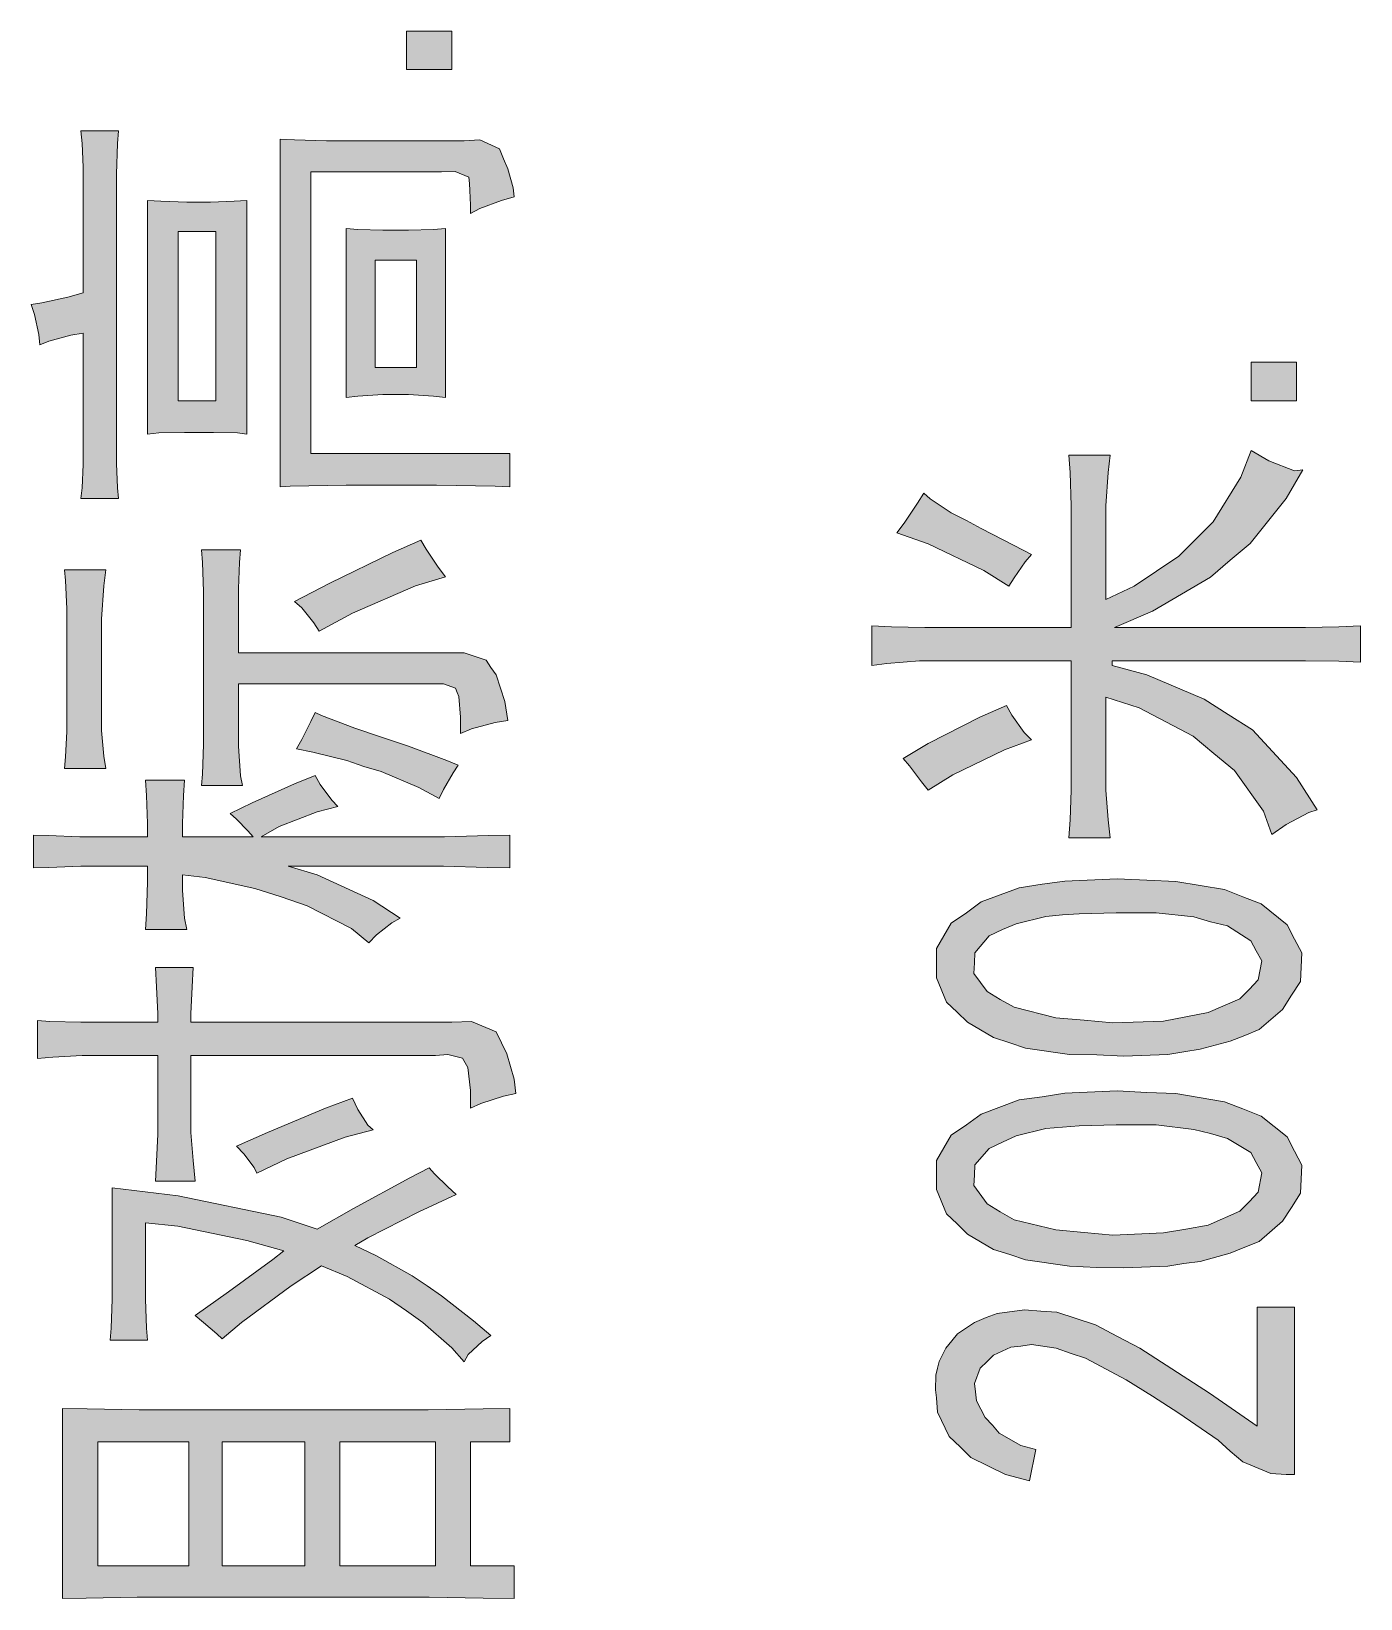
# Model space of a CAD drawing. Header units: millimetres. Extents: x 388 to 64525, y 87 to 607.
# Drawn here: x 64445.75 to 64454.76, y 549.15 to 559.78 of the extents above; entities that cross this region are included whole.
import ezdxf

# ---------------------------------------------------------------- set-up
doc = ezdxf.new("R2010")
doc.units = ezdxf.units.MM

msp = doc.modelspace()

# ---------------------------------------------------------------- hatches: boundary and pattern name
h = msp.add_hatch(color=0)
h.dxf.hatch_style = 2
h.paths.add_polyline_path([(64448.599, 559.782), (64448.599, 559.524), (64448.291, 559.524), (64448.291, 559.782)])
h = msp.add_hatch(color=0)
h.dxf.hatch_style = 2
h.paths.add_polyline_path([(64446.084, 556.614), (64446.091, 556.686), (64446.098, 556.844), (64446.098, 556.93), (64446.098, 557.736), (64446.016, 557.721), (64445.866, 557.682), (64445.805, 557.657), (64445.797, 557.725), (64445.769, 557.861), (64445.747, 557.929), (64445.819, 557.94), (64445.995, 557.979), (64446.098, 558.008), (64446.098, 558.782), (64446.098, 558.861), (64446.091, 559.022), (64446.084, 559.108), (64446.339, 559.108), (64446.331, 559.022), (64446.324, 558.814), (64446.324, 558.692), (64446.324, 556.94), (64446.324, 556.851), (64446.331, 556.686), (64446.339, 556.614)])
h = msp.add_hatch(color=0)
h.dxf.hatch_style = 2
h.paths.add_polyline_path([(64448.682, 559.04), (64448.789, 559.047), (64448.922, 558.986), (64448.95, 558.918), (64448.979, 558.85), (64449.015, 558.721), (64449.022, 558.66), (64448.936, 558.635), (64448.789, 558.581), (64448.725, 558.546), (64448.725, 558.603), (64448.721, 558.703), (64448.718, 558.75), (64448.714, 558.793), (64448.621, 558.832), (64448.528, 558.829), (64447.643, 558.829), (64447.643, 556.919), (64448.993, 556.919), (64448.993, 556.693), (64448.893, 556.697), (64448.495, 556.704), (64448.191, 556.704), (64447.883, 556.704), (64447.503, 556.697), (64447.435, 556.693), (64447.435, 559.051), (64447.532, 559.047), (64447.75, 559.04), (64447.868, 559.04)])
h = msp.add_hatch(color=0)
h.paths.add_polyline_path([(64446.536, 558.635), (64446.625, 558.631), (64446.801, 558.624), (64446.887, 558.624), (64446.962, 558.624), (64447.123, 558.631), (64447.209, 558.635), (64447.209, 557.051), (64447.145, 557.059), (64446.983, 557.062), (64446.887, 557.062), (64446.786, 557.062), (64446.611, 557.059), (64446.536, 557.051)])
h.paths.add_polyline_path([(64446.998, 558.424), (64446.743, 558.424), (64446.743, 557.277), (64446.998, 557.277)])
h = msp.add_hatch(color=0)
h.paths.add_polyline_path([(64447.883, 558.445), (64447.962, 558.438), (64448.13, 558.434), (64448.22, 558.434), (64448.306, 558.434), (64448.474, 558.438), (64448.556, 558.445), (64448.556, 557.299), (64448.474, 557.309), (64448.306, 557.32), (64448.22, 557.32), (64448.13, 557.32), (64447.962, 557.309), (64447.883, 557.299)])
h.paths.add_polyline_path([(64448.359, 558.23), (64448.08, 558.23), (64448.08, 557.503), (64448.359, 557.503)])
h = msp.add_hatch(color=0)
h.dxf.hatch_style = 2
h.paths.add_polyline_path([(64454.328, 557.539), (64454.328, 557.277), (64454.02, 557.277), (64454.02, 557.539)])
h = msp.add_hatch(color=0)
h.dxf.hatch_style = 2
h.paths.add_polyline_path([(64452.799, 555.514), (64451.899, 555.514), (64451.77, 555.514), (64451.548, 555.496), (64451.448, 555.482), (64451.448, 555.751), (64451.58, 555.744), (64451.806, 555.74), (64451.899, 555.74), (64452.799, 555.74), (64452.799, 556.46), (64452.799, 556.564), (64452.791, 556.79), (64452.784, 556.908), (64453.064, 556.908), (64453.049, 556.79), (64453.035, 556.564), (64453.035, 556.46), (64453.035, 555.93), (64453.225, 556.02), (64453.529, 556.224), (64453.648, 556.342), (64453.762, 556.457), (64453.949, 556.758), (64454.02, 556.94), (64454.139, 556.869), (64454.314, 556.801), (64454.371, 556.808), (64454.257, 556.614), (64454.013, 556.31), (64453.877, 556.195), (64453.744, 556.08), (64453.35, 555.851), (64453.092, 555.74), (64454.314, 555.74), (64454.389, 555.74), (64454.615, 555.744), (64454.762, 555.751), (64454.762, 555.504), (64454.615, 555.511), (64454.389, 555.514), (64454.314, 555.514), (64453.078, 555.514), (64453.078, 555.482), (64453.311, 555.418), (64453.701, 555.253), (64453.863, 555.149), (64454.028, 555.045), (64454.328, 554.722), (64454.468, 554.504), (64454.411, 554.486), (64454.257, 554.404), (64454.16, 554.336), (64454.103, 554.493), (64453.906, 554.769), (64453.766, 554.884), (64453.626, 555.002), (64453.261, 555.195), (64453.035, 555.267), (64453.035, 554.715), (64453.035, 554.637), (64453.049, 554.436), (64453.064, 554.314), (64452.784, 554.314), (64452.791, 554.436), (64452.799, 554.637), (64452.799, 554.715)])
h = msp.add_hatch(color=0)
h.dxf.hatch_style = 2
h.paths.add_polyline_path([(64452.376, 556.02), (64452.207, 556.127), (64451.828, 556.306), (64451.616, 556.381), (64451.666, 556.446), (64451.756, 556.582), (64451.799, 556.65), (64451.842, 556.611), (64451.985, 556.518), (64452.089, 556.464), (64452.189, 556.41), (64452.412, 556.295), (64452.53, 556.235), (64452.487, 556.184), (64452.412, 556.077)])
h = msp.add_hatch(color=0)
h.dxf.hatch_style = 2
h.paths.add_polyline_path([(64447.532, 555.916), (64447.772, 556.041), (64448.198, 556.249), (64448.388, 556.331), (64448.424, 556.27), (64448.506, 556.149), (64448.556, 556.084), (64448.352, 556.023), (64447.926, 555.837), (64447.7, 555.715), (64447.664, 555.772), (64447.582, 555.873)])
h = msp.add_hatch(color=0)
h.dxf.hatch_style = 2
h.paths.add_polyline_path([(64446.915, 555.873), (64446.915, 555.984), (64446.908, 556.181), (64446.901, 556.267), (64447.166, 556.267), (64447.159, 556.181), (64447.152, 556.005), (64447.152, 555.916), (64447.152, 555.568), (64448.571, 555.568), (64448.682, 555.568), (64448.832, 555.518), (64448.864, 555.468), (64448.9, 555.418), (64448.958, 555.238), (64448.979, 555.109), (64448.893, 555.095), (64448.732, 555.052), (64448.657, 555.02), (64448.657, 555.131), (64448.646, 555.271), (64448.635, 555.299), (64448.624, 555.328), (64448.542, 555.357), (64448.474, 555.357), (64447.152, 555.357), (64447.152, 555.074), (64447.152, 554.934), (64447.166, 554.733), (64447.18, 554.669), (64446.901, 554.669), (64446.908, 554.744), (64446.915, 554.945), (64446.915, 555.074)])
h = msp.add_hatch(color=0)
h.dxf.hatch_style = 2
h.paths.add_polyline_path([(64445.987, 555.747), (64445.987, 555.865), (64445.98, 556.059), (64445.973, 556.131), (64446.253, 556.131), (64446.238, 556.023), (64446.224, 555.797), (64446.224, 555.683), (64446.224, 555.131), (64446.224, 555.041), (64446.238, 554.866), (64446.253, 554.783), (64445.973, 554.783), (64445.98, 554.862), (64445.987, 555.034), (64445.987, 555.131)])
h = msp.add_hatch(color=0)
h.dxf.hatch_style = 2
h.paths.add_polyline_path([(64447.671, 555.163), (64447.714, 555.142), (64447.94, 555.056), (64448.123, 554.995), (64448.306, 554.934), (64448.564, 554.837), (64448.642, 554.805), (64448.607, 554.755), (64448.542, 554.64), (64448.513, 554.579), (64448.374, 554.654), (64448.119, 554.762), (64448.001, 554.798), (64447.886, 554.837), (64447.657, 554.894), (64447.546, 554.916), (64447.582, 554.98), (64447.643, 555.102)])
h = msp.add_hatch(color=0)
h.dxf.hatch_style = 2
h.paths.add_polyline_path([(64452.53, 554.977), (64452.347, 554.909), (64451.996, 554.74), (64451.828, 554.637), (64451.785, 554.694), (64451.702, 554.801), (64451.659, 554.851), (64451.828, 554.952), (64452.179, 555.131), (64452.361, 555.21), (64452.397, 555.145), (64452.48, 555.027)])
h = msp.add_hatch(color=0)
h.dxf.hatch_style = 2
h.paths.add_polyline_path([(64446.199, 554.121), (64446.084, 554.121), (64445.866, 554.113), (64445.762, 554.11), (64445.762, 554.332), (64445.862, 554.328), (64446.077, 554.321), (64446.199, 554.321), (64446.536, 554.321), (64446.536, 554.411), (64446.528, 554.601), (64446.521, 554.705), (64446.786, 554.705), (64446.779, 554.601), (64446.772, 554.411), (64446.772, 554.321), (64447.252, 554.321), (64447.216, 554.361), (64447.138, 554.439), (64447.095, 554.479), (64447.245, 554.551), (64447.532, 554.679), (64447.671, 554.737), (64447.707, 554.676), (64447.786, 554.568), (64447.825, 554.525), (64447.686, 554.49), (64447.428, 554.389), (64447.306, 554.321), (64448.402, 554.321), (64448.549, 554.321), (64448.847, 554.328), (64448.993, 554.332), (64448.993, 554.11), (64448.839, 554.113), (64448.542, 554.121), (64448.402, 554.121), (64447.489, 554.121), (64447.686, 554.063), (64448.065, 553.888), (64448.248, 553.769), (64448.191, 553.737), (64448.087, 553.655), (64448.037, 553.601), (64447.919, 553.698), (64447.618, 553.852), (64447.442, 553.913), (64447.263, 553.97), (64446.926, 554.045), (64446.772, 554.063), (64446.772, 553.956), (64446.786, 553.769), (64446.801, 553.691), (64446.521, 553.691), (64446.528, 553.798), (64446.536, 554.013), (64446.536, 554.121)])
h = msp.add_hatch(color=0)
h.paths.add_polyline_path([(64452.974, 552.841), (64452.788, 552.845), (64452.49, 552.888), (64452.383, 552.924), (64452.272, 552.96), (64452.096, 553.064), (64452.025, 553.132), (64451.953, 553.2), (64451.885, 553.365), (64451.885, 553.465), (64451.885, 553.562), (64451.985, 553.734), (64452.089, 553.805), (64452.189, 553.88), (64452.447, 553.974), (64452.602, 553.999), (64452.756, 554.02), (64453.11, 554.035), (64453.311, 554.027), (64453.508, 554.017), (64453.838, 553.963), (64453.963, 553.913), (64454.088, 553.866), (64454.264, 553.723), (64454.314, 553.626), (64454.364, 553.533), (64454.354, 553.339), (64454.293, 553.246), (64454.232, 553.15), (64454.074, 553.013), (64453.977, 552.974), (64453.877, 552.935), (64453.673, 552.881), (64453.562, 552.863), (64453.454, 552.845), (64453.157, 552.834)])
h.paths.add_polyline_path([(64452.888, 553.078), (64453.082, 553.06), (64453.426, 553.071), (64453.576, 553.099), (64453.727, 553.128), (64453.942, 553.221), (64454.006, 553.286), (64454.067, 553.35), (64454.092, 553.479), (64454.053, 553.547), (64454.017, 553.615), (64453.859, 553.716), (64453.744, 553.744), (64453.63, 553.777), (64453.375, 553.805), (64453.239, 553.805), (64453.103, 553.805), (64452.852, 553.798), (64452.741, 553.791), (64452.627, 553.78), (64452.426, 553.73), (64452.333, 553.691), (64452.243, 553.648), (64452.146, 553.533), (64452.143, 553.465), (64452.139, 553.393), (64452.229, 553.271), (64452.318, 553.218), (64452.412, 553.164), (64452.695, 553.092)])
h = msp.add_hatch(color=0)
h.dxf.hatch_style = 2
h.paths.add_polyline_path([(64446.589, 551.985), (64446.596, 552.118), (64446.604, 552.304), (64446.604, 552.354), (64446.604, 552.838), (64446.184, 552.838), (64446.091, 552.838), (64445.894, 552.827), (64445.79, 552.816), (64445.79, 553.074), (64445.873, 553.067), (64446.084, 553.064), (64446.213, 553.064), (64446.604, 553.064), (64446.604, 553.121), (64446.596, 553.304), (64446.589, 553.433), (64446.844, 553.433), (64446.837, 553.304), (64446.829, 553.121), (64446.829, 553.064), (64448.599, 553.064), (64448.732, 553.067), (64448.9, 552.999), (64448.936, 552.924), (64448.972, 552.849), (64449.022, 552.677), (64449.033, 552.58), (64448.95, 552.562), (64448.796, 552.512), (64448.725, 552.48), (64448.725, 552.601), (64448.707, 552.755), (64448.689, 552.788), (64448.671, 552.82), (64448.571, 552.845), (64448.488, 552.838), (64446.829, 552.838), (64446.829, 552.365), (64446.829, 552.315), (64446.844, 552.125), (64446.858, 551.985)])
h = msp.add_hatch(color=0)
h.dxf.hatch_style = 2
h.paths.add_polyline_path([(64447.138, 552.222), (64447.349, 552.315), (64447.743, 552.48), (64447.926, 552.548), (64447.962, 552.472), (64448.03, 552.365), (64448.065, 552.333), (64447.876, 552.283), (64447.481, 552.136), (64447.277, 552.039), (64447.259, 552.078), (64447.188, 552.171)])
h = msp.add_hatch(color=0)
h.paths.add_polyline_path([(64452.974, 551.401), (64452.788, 551.408), (64452.49, 551.451), (64452.383, 551.487), (64452.272, 551.523), (64452.096, 551.627), (64452.025, 551.695), (64451.953, 551.763), (64451.885, 551.928), (64451.885, 552.025), (64451.885, 552.125), (64451.985, 552.297), (64452.089, 552.368), (64452.189, 552.44), (64452.447, 552.537), (64452.602, 552.558), (64452.756, 552.583), (64453.11, 552.598), (64453.311, 552.587), (64453.508, 552.58), (64453.838, 552.523), (64453.963, 552.476), (64454.088, 552.426), (64454.264, 552.286), (64454.314, 552.189), (64454.364, 552.093), (64454.354, 551.903), (64454.293, 551.806), (64454.232, 551.713), (64454.074, 551.577), (64453.977, 551.537), (64453.877, 551.498), (64453.673, 551.441), (64453.562, 551.426), (64453.454, 551.408), (64453.157, 551.398)])
h.paths.add_polyline_path([(64452.888, 551.638), (64453.082, 551.62), (64453.426, 551.634), (64453.576, 551.659), (64453.727, 551.688), (64453.942, 551.781), (64454.006, 551.845), (64454.067, 551.91), (64454.092, 552.042), (64454.053, 552.111), (64454.017, 552.179), (64453.859, 552.275), (64453.744, 552.308), (64453.63, 552.336), (64453.375, 552.368), (64453.239, 552.368), (64453.103, 552.368), (64452.852, 552.361), (64452.741, 552.351), (64452.627, 552.343), (64452.426, 552.293), (64452.333, 552.25), (64452.243, 552.207), (64452.146, 552.096), (64452.143, 552.025), (64452.139, 551.956), (64452.229, 551.831), (64452.318, 551.777), (64452.412, 551.724), (64452.695, 551.655)])
h = msp.add_hatch(color=0)
h.dxf.hatch_style = 2
h.paths.add_polyline_path([(64446.281, 550.907), (64446.288, 550.989), (64446.296, 551.186), (64446.296, 551.301), (64446.296, 551.939), (64446.743, 551.885), (64447.442, 551.741), (64447.686, 551.659), (64447.933, 551.799), (64448.313, 552.007), (64448.445, 552.075), (64448.481, 552.035), (64448.571, 551.946), (64448.628, 551.896), (64448.374, 551.777), (64448.03, 551.602), (64447.94, 551.548), (64448.087, 551.48), (64448.331, 551.344), (64448.431, 551.276), (64448.528, 551.208), (64448.746, 551.039), (64448.864, 550.939), (64448.804, 550.899), (64448.71, 550.81), (64448.682, 550.76), (64448.599, 550.856), (64448.402, 551.028), (64448.291, 551.107), (64448.177, 551.186), (64447.89, 551.34), (64447.714, 551.412), (64447.51, 551.276), (64447.173, 551.028), (64447.041, 550.917), (64447.005, 550.95), (64446.915, 551.028), (64446.858, 551.075), (64447.084, 551.236), (64447.385, 551.455), (64447.46, 551.512), (64447.209, 551.584), (64446.74, 551.681), (64446.521, 551.702), (64446.521, 551.301), (64446.521, 551.186), (64446.528, 550.989), (64446.536, 550.907)])
h = msp.add_hatch(color=0)
h.dxf.hatch_style = 2
h.paths.add_polyline_path([(64454.257, 549.997), (64454.153, 550.004), (64453.963, 550.083), (64453.877, 550.154), (64453.795, 550.229), (64453.529, 550.412), (64453.35, 550.527), (64453.171, 550.638), (64452.895, 550.785), (64452.799, 550.817), (64452.698, 550.853), (64452.53, 550.878), (64452.458, 550.867), (64452.39, 550.86), (64452.272, 550.806), (64452.229, 550.763), (64452.182, 550.717), (64452.143, 550.613), (64452.15, 550.556), (64452.157, 550.495), (64452.215, 550.384), (64452.265, 550.33), (64452.311, 550.276), (64452.458, 550.194), (64452.559, 550.165), (64452.516, 549.954), (64452.354, 549.997), (64452.118, 550.111), (64452.046, 550.183), (64451.971, 550.255), (64451.892, 550.419), (64451.885, 550.516), (64451.878, 550.57), (64451.881, 550.67), (64451.892, 550.717), (64451.903, 550.763), (64451.949, 550.853), (64451.989, 550.903), (64452.028, 550.95), (64452.143, 551.028), (64452.222, 551.061), (64452.297, 551.089), (64452.483, 551.114), (64452.594, 551.104), (64452.702, 551.097), (64452.963, 551.011), (64453.114, 550.932), (64453.264, 550.853), (64453.737, 550.548), (64454.06, 550.323), (64454.06, 551.132), (64454.314, 551.132), (64454.314, 549.997)])
h = msp.add_hatch(color=0)
h.paths.add_polyline_path([(64445.959, 550.444), (64446.127, 550.441), (64446.478, 550.434), (64446.661, 550.434), (64448.248, 550.434), (64448.438, 550.434), (64448.811, 550.441), (64448.993, 550.444), (64448.993, 550.219), (64448.725, 550.219), (64448.725, 549.377), (64449.022, 549.377), (64449.022, 549.155), (64448.811, 549.158), (64448.445, 549.165), (64448.291, 549.165), (64446.647, 549.165), (64446.464, 549.165), (64446.12, 549.158), (64445.959, 549.155)])
h.paths.add_polyline_path([(64448.488, 550.219), (64447.84, 550.219), (64447.84, 549.377), (64448.488, 549.377)])
h.paths.add_polyline_path([(64446.815, 550.219), (64446.199, 550.219), (64446.199, 549.377), (64446.815, 549.377)])
h.paths.add_polyline_path([(64447.603, 550.219), (64447.041, 550.219), (64447.041, 549.377), (64447.603, 549.377)])

# ---------------------------------------------------------------- linework, layer by layer
at = {"color": 0, "lineweight": 0}
for points in [[(64448.599, 559.782), (64448.599, 559.524), (64448.291, 559.524), (64448.291, 559.782)], [(64446.084, 556.614), (64446.091, 556.686), (64446.098, 556.844), (64446.098, 556.93), (64446.098, 557.736), (64446.016, 557.721), (64445.866, 557.682), (64445.805, 557.657), (64445.797, 557.725), (64445.769, 557.861), (64445.747, 557.929), (64445.819, 557.94), (64445.995, 557.979), (64446.098, 558.008), (64446.098, 558.782), (64446.098, 558.861), (64446.091, 559.022), (64446.084, 559.108), (64446.339, 559.108), (64446.331, 559.022), (64446.324, 558.814), (64446.324, 558.692), (64446.324, 556.94), (64446.324, 556.851), (64446.331, 556.686), (64446.339, 556.614)], [(64448.682, 559.04), (64448.789, 559.047), (64448.922, 558.986), (64448.95, 558.918), (64448.979, 558.85), (64449.015, 558.721), (64449.022, 558.66), (64448.936, 558.635), (64448.789, 558.581), (64448.725, 558.546), (64448.725, 558.603), (64448.721, 558.703), (64448.718, 558.75), (64448.714, 558.793), (64448.621, 558.832), (64448.528, 558.829), (64447.643, 558.829), (64447.643, 556.919), (64448.993, 556.919), (64448.993, 556.693), (64448.893, 556.697), (64448.495, 556.704), (64448.191, 556.704), (64447.883, 556.704), (64447.503, 556.697), (64447.435, 556.693), (64447.435, 559.051), (64447.532, 559.047), (64447.75, 559.04), (64447.868, 559.04)], [(64446.536, 558.635), (64446.625, 558.631), (64446.801, 558.624), (64446.887, 558.624), (64446.962, 558.624), (64447.123, 558.631), (64447.209, 558.635), (64447.209, 557.051), (64447.145, 557.059), (64446.983, 557.062), (64446.887, 557.062), (64446.786, 557.062), (64446.611, 557.059), (64446.536, 557.051)], [(64446.998, 558.424), (64446.743, 558.424), (64446.743, 557.277), (64446.998, 557.277)], [(64447.883, 558.445), (64447.962, 558.438), (64448.13, 558.434), (64448.22, 558.434), (64448.306, 558.434), (64448.474, 558.438), (64448.556, 558.445), (64448.556, 557.299), (64448.474, 557.309), (64448.306, 557.32), (64448.22, 557.32), (64448.13, 557.32), (64447.962, 557.309), (64447.883, 557.299)], [(64448.359, 558.23), (64448.08, 558.23), (64448.08, 557.503), (64448.359, 557.503)], [(64454.328, 557.539), (64454.328, 557.277), (64454.02, 557.277), (64454.02, 557.539)], [(64452.799, 555.514), (64451.899, 555.514), (64451.77, 555.514), (64451.548, 555.496), (64451.448, 555.482), (64451.448, 555.751), (64451.58, 555.744), (64451.806, 555.74), (64451.899, 555.74), (64452.799, 555.74), (64452.799, 556.46), (64452.799, 556.564), (64452.791, 556.79), (64452.784, 556.908), (64453.064, 556.908), (64453.049, 556.79), (64453.035, 556.564), (64453.035, 556.46), (64453.035, 555.93), (64453.225, 556.02), (64453.529, 556.224), (64453.648, 556.342), (64453.762, 556.457), (64453.949, 556.758), (64454.02, 556.94), (64454.139, 556.869), (64454.314, 556.801), (64454.371, 556.808), (64454.257, 556.614), (64454.013, 556.31), (64453.877, 556.195), (64453.744, 556.08), (64453.35, 555.851), (64453.092, 555.74), (64454.314, 555.74), (64454.389, 555.74), (64454.615, 555.744), (64454.762, 555.751), (64454.762, 555.504), (64454.615, 555.511), (64454.389, 555.514), (64454.314, 555.514), (64453.078, 555.514), (64453.078, 555.482), (64453.311, 555.418), (64453.701, 555.253), (64453.863, 555.149), (64454.028, 555.045), (64454.328, 554.722), (64454.468, 554.504), (64454.411, 554.486), (64454.257, 554.404), (64454.16, 554.336), (64454.103, 554.493), (64453.906, 554.769), (64453.766, 554.884), (64453.626, 555.002), (64453.261, 555.195), (64453.035, 555.267), (64453.035, 554.715), (64453.035, 554.637), (64453.049, 554.436), (64453.064, 554.314), (64452.784, 554.314), (64452.791, 554.436), (64452.799, 554.637), (64452.799, 554.715)], [(64452.376, 556.02), (64452.207, 556.127), (64451.828, 556.306), (64451.616, 556.381), (64451.666, 556.446), (64451.756, 556.582), (64451.799, 556.65), (64451.842, 556.611), (64451.985, 556.518), (64452.089, 556.464), (64452.189, 556.41), (64452.412, 556.295), (64452.53, 556.235), (64452.487, 556.184), (64452.412, 556.077)], [(64447.532, 555.916), (64447.772, 556.041), (64448.198, 556.249), (64448.388, 556.331), (64448.424, 556.27), (64448.506, 556.149), (64448.556, 556.084), (64448.352, 556.023), (64447.926, 555.837), (64447.7, 555.715), (64447.664, 555.772), (64447.582, 555.873)], [(64446.915, 555.873), (64446.915, 555.984), (64446.908, 556.181), (64446.901, 556.267), (64447.166, 556.267), (64447.159, 556.181), (64447.152, 556.005), (64447.152, 555.916), (64447.152, 555.568), (64448.571, 555.568), (64448.682, 555.568), (64448.832, 555.518), (64448.864, 555.468), (64448.9, 555.418), (64448.958, 555.238), (64448.979, 555.109), (64448.893, 555.095), (64448.732, 555.052), (64448.657, 555.02), (64448.657, 555.131), (64448.646, 555.271), (64448.635, 555.299), (64448.624, 555.328), (64448.542, 555.357), (64448.474, 555.357), (64447.152, 555.357), (64447.152, 555.074), (64447.152, 554.934), (64447.166, 554.733), (64447.18, 554.669), (64446.901, 554.669), (64446.908, 554.744), (64446.915, 554.945), (64446.915, 555.074)], [(64445.987, 555.747), (64445.987, 555.865), (64445.98, 556.059), (64445.973, 556.131), (64446.253, 556.131), (64446.238, 556.023), (64446.224, 555.797), (64446.224, 555.683), (64446.224, 555.131), (64446.224, 555.041), (64446.238, 554.866), (64446.253, 554.783), (64445.973, 554.783), (64445.98, 554.862), (64445.987, 555.034), (64445.987, 555.131)], [(64447.671, 555.163), (64447.714, 555.142), (64447.94, 555.056), (64448.123, 554.995), (64448.306, 554.934), (64448.564, 554.837), (64448.642, 554.805), (64448.607, 554.755), (64448.542, 554.64), (64448.513, 554.579), (64448.374, 554.654), (64448.119, 554.762), (64448.001, 554.798), (64447.886, 554.837), (64447.657, 554.894), (64447.546, 554.916), (64447.582, 554.98), (64447.643, 555.102)], [(64452.53, 554.977), (64452.347, 554.909), (64451.996, 554.74), (64451.828, 554.637), (64451.785, 554.694), (64451.702, 554.801), (64451.659, 554.851), (64451.828, 554.952), (64452.179, 555.131), (64452.361, 555.21), (64452.397, 555.145), (64452.48, 555.027)], [(64446.199, 554.121), (64446.084, 554.121), (64445.866, 554.113), (64445.762, 554.11), (64445.762, 554.332), (64445.862, 554.328), (64446.077, 554.321), (64446.199, 554.321), (64446.536, 554.321), (64446.536, 554.411), (64446.528, 554.601), (64446.521, 554.705), (64446.786, 554.705), (64446.779, 554.601), (64446.772, 554.411), (64446.772, 554.321), (64447.252, 554.321), (64447.216, 554.361), (64447.138, 554.439), (64447.095, 554.479), (64447.245, 554.551), (64447.532, 554.679), (64447.671, 554.737), (64447.707, 554.676), (64447.786, 554.568), (64447.825, 554.525), (64447.686, 554.49), (64447.428, 554.389), (64447.306, 554.321), (64448.402, 554.321), (64448.549, 554.321), (64448.847, 554.328), (64448.993, 554.332), (64448.993, 554.11), (64448.839, 554.113), (64448.542, 554.121), (64448.402, 554.121), (64447.489, 554.121), (64447.686, 554.063), (64448.065, 553.888), (64448.248, 553.769), (64448.191, 553.737), (64448.087, 553.655), (64448.037, 553.601), (64447.919, 553.698), (64447.618, 553.852), (64447.442, 553.913), (64447.263, 553.97), (64446.926, 554.045), (64446.772, 554.063), (64446.772, 553.956), (64446.786, 553.769), (64446.801, 553.691), (64446.521, 553.691), (64446.528, 553.798), (64446.536, 554.013), (64446.536, 554.121)], [(64452.974, 552.841), (64452.788, 552.845), (64452.49, 552.888), (64452.383, 552.924), (64452.272, 552.96), (64452.096, 553.064), (64452.025, 553.132), (64451.953, 553.2), (64451.885, 553.365), (64451.885, 553.465), (64451.885, 553.562), (64451.985, 553.734), (64452.089, 553.805), (64452.189, 553.88), (64452.447, 553.974), (64452.602, 553.999), (64452.756, 554.02), (64453.11, 554.035), (64453.311, 554.027), (64453.508, 554.017), (64453.838, 553.963), (64453.963, 553.913), (64454.088, 553.866), (64454.264, 553.723), (64454.314, 553.626), (64454.364, 553.533), (64454.354, 553.339), (64454.293, 553.246), (64454.232, 553.15), (64454.074, 553.013), (64453.977, 552.974), (64453.877, 552.935), (64453.673, 552.881), (64453.562, 552.863), (64453.454, 552.845), (64453.157, 552.834)], [(64452.888, 553.078), (64453.082, 553.06), (64453.426, 553.071), (64453.576, 553.099), (64453.727, 553.128), (64453.942, 553.221), (64454.006, 553.286), (64454.067, 553.35), (64454.092, 553.479), (64454.053, 553.547), (64454.017, 553.615), (64453.859, 553.716), (64453.744, 553.744), (64453.63, 553.777), (64453.375, 553.805), (64453.239, 553.805), (64453.103, 553.805), (64452.852, 553.798), (64452.741, 553.791), (64452.627, 553.78), (64452.426, 553.73), (64452.333, 553.691), (64452.243, 553.648), (64452.146, 553.533), (64452.143, 553.465), (64452.139, 553.393), (64452.229, 553.271), (64452.318, 553.218), (64452.412, 553.164), (64452.695, 553.092)], [(64446.589, 551.985), (64446.596, 552.118), (64446.604, 552.304), (64446.604, 552.354), (64446.604, 552.838), (64446.184, 552.838), (64446.091, 552.838), (64445.894, 552.827), (64445.79, 552.816), (64445.79, 553.074), (64445.873, 553.067), (64446.084, 553.064), (64446.213, 553.064), (64446.604, 553.064), (64446.604, 553.121), (64446.596, 553.304), (64446.589, 553.433), (64446.844, 553.433), (64446.837, 553.304), (64446.829, 553.121), (64446.829, 553.064), (64448.599, 553.064), (64448.732, 553.067), (64448.9, 552.999), (64448.936, 552.924), (64448.972, 552.849), (64449.022, 552.677), (64449.033, 552.58), (64448.95, 552.562), (64448.796, 552.512), (64448.725, 552.48), (64448.725, 552.601), (64448.707, 552.755), (64448.689, 552.788), (64448.671, 552.82), (64448.571, 552.845), (64448.488, 552.838), (64446.829, 552.838), (64446.829, 552.365), (64446.829, 552.315), (64446.844, 552.125), (64446.858, 551.985)], [(64447.138, 552.222), (64447.349, 552.315), (64447.743, 552.48), (64447.926, 552.548), (64447.962, 552.472), (64448.03, 552.365), (64448.065, 552.333), (64447.876, 552.283), (64447.481, 552.136), (64447.277, 552.039), (64447.259, 552.078), (64447.188, 552.171)], [(64452.974, 551.401), (64452.788, 551.408), (64452.49, 551.451), (64452.383, 551.487), (64452.272, 551.523), (64452.096, 551.627), (64452.025, 551.695), (64451.953, 551.763), (64451.885, 551.928), (64451.885, 552.025), (64451.885, 552.125), (64451.985, 552.297), (64452.089, 552.368), (64452.189, 552.44), (64452.447, 552.537), (64452.602, 552.558), (64452.756, 552.583), (64453.11, 552.598), (64453.311, 552.587), (64453.508, 552.58), (64453.838, 552.523), (64453.963, 552.476), (64454.088, 552.426), (64454.264, 552.286), (64454.314, 552.189), (64454.364, 552.093), (64454.354, 551.903), (64454.293, 551.806), (64454.232, 551.713), (64454.074, 551.577), (64453.977, 551.537), (64453.877, 551.498), (64453.673, 551.441), (64453.562, 551.426), (64453.454, 551.408), (64453.157, 551.398)], [(64452.888, 551.638), (64453.082, 551.62), (64453.426, 551.634), (64453.576, 551.659), (64453.727, 551.688), (64453.942, 551.781), (64454.006, 551.845), (64454.067, 551.91), (64454.092, 552.042), (64454.053, 552.111), (64454.017, 552.179), (64453.859, 552.275), (64453.744, 552.308), (64453.63, 552.336), (64453.375, 552.368), (64453.239, 552.368), (64453.103, 552.368), (64452.852, 552.361), (64452.741, 552.351), (64452.627, 552.343), (64452.426, 552.293), (64452.333, 552.25), (64452.243, 552.207), (64452.146, 552.096), (64452.143, 552.025), (64452.139, 551.956), (64452.229, 551.831), (64452.318, 551.777), (64452.412, 551.724), (64452.695, 551.655)], [(64446.281, 550.907), (64446.288, 550.989), (64446.296, 551.186), (64446.296, 551.301), (64446.296, 551.939), (64446.743, 551.885), (64447.442, 551.741), (64447.686, 551.659), (64447.933, 551.799), (64448.313, 552.007), (64448.445, 552.075), (64448.481, 552.035), (64448.571, 551.946), (64448.628, 551.896), (64448.374, 551.777), (64448.03, 551.602), (64447.94, 551.548), (64448.087, 551.48), (64448.331, 551.344), (64448.431, 551.276), (64448.528, 551.208), (64448.746, 551.039), (64448.864, 550.939), (64448.804, 550.899), (64448.71, 550.81), (64448.682, 550.76), (64448.599, 550.856), (64448.402, 551.028), (64448.291, 551.107), (64448.177, 551.186), (64447.89, 551.34), (64447.714, 551.412), (64447.51, 551.276), (64447.173, 551.028), (64447.041, 550.917), (64447.005, 550.95), (64446.915, 551.028), (64446.858, 551.075), (64447.084, 551.236), (64447.385, 551.455), (64447.46, 551.512), (64447.209, 551.584), (64446.74, 551.681), (64446.521, 551.702), (64446.521, 551.301), (64446.521, 551.186), (64446.528, 550.989), (64446.536, 550.907)], [(64454.257, 549.997), (64454.153, 550.004), (64453.963, 550.083), (64453.877, 550.154), (64453.795, 550.229), (64453.529, 550.412), (64453.35, 550.527), (64453.171, 550.638), (64452.895, 550.785), (64452.799, 550.817), (64452.698, 550.853), (64452.53, 550.878), (64452.458, 550.867), (64452.39, 550.86), (64452.272, 550.806), (64452.229, 550.763), (64452.182, 550.717), (64452.143, 550.613), (64452.15, 550.556), (64452.157, 550.495), (64452.215, 550.384), (64452.265, 550.33), (64452.311, 550.276), (64452.458, 550.194), (64452.559, 550.165), (64452.516, 549.954), (64452.354, 549.997), (64452.118, 550.111), (64452.046, 550.183), (64451.971, 550.255), (64451.892, 550.419), (64451.885, 550.516), (64451.878, 550.57), (64451.881, 550.67), (64451.892, 550.717), (64451.903, 550.763), (64451.949, 550.853), (64451.989, 550.903), (64452.028, 550.95), (64452.143, 551.028), (64452.222, 551.061), (64452.297, 551.089), (64452.483, 551.114), (64452.594, 551.104), (64452.702, 551.097), (64452.963, 551.011), (64453.114, 550.932), (64453.264, 550.853), (64453.737, 550.548), (64454.06, 550.323), (64454.06, 551.132), (64454.314, 551.132), (64454.314, 549.997)], [(64445.959, 550.444), (64446.127, 550.441), (64446.478, 550.434), (64446.661, 550.434), (64448.248, 550.434), (64448.438, 550.434), (64448.811, 550.441), (64448.993, 550.444), (64448.993, 550.219), (64448.725, 550.219), (64448.725, 549.377), (64449.022, 549.377), (64449.022, 549.155), (64448.811, 549.158), (64448.445, 549.165), (64448.291, 549.165), (64446.647, 549.165), (64446.464, 549.165), (64446.12, 549.158), (64445.959, 549.155)], [(64446.815, 550.219), (64446.199, 550.219), (64446.199, 549.377), (64446.815, 549.377)], [(64447.603, 550.219), (64447.041, 550.219), (64447.041, 549.377), (64447.603, 549.377)], [(64448.488, 550.219), (64447.84, 550.219), (64447.84, 549.377), (64448.488, 549.377)]]:
    msp.add_lwpolyline(points, close=True, dxfattribs=at)

doc.saveas('drawing.dxf')
